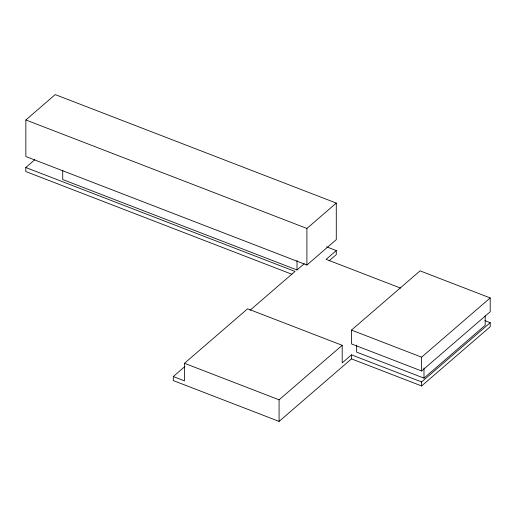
<?xml version="1.0" encoding="UTF-8"?>
<svg xmlns="http://www.w3.org/2000/svg" width="516" height="516" viewBox="0 0 516 516"><rect width="100%" height="100%" fill="white"/><g stroke="black" fill="none" stroke-linecap="round" stroke-linejoin="round"><path stroke-width="0.77" d="M25.852 119.964L55.225 94.596L336.284 203.085L336.284 239.65L306.904 265.018L25.852 156.529L25.852 119.964L306.904 228.459L336.284 203.085M292.004 274.299L25.8 171.544L25.8 167.513L34.843 159.702M351.48 354.853L351.48 358.884L279.079 421.404L173.292 380.569L173.292 376.538L184.476 380.853L184.476 363.29L247.59 308.794L342.192 345.314L342.192 362.877L351.48 354.853L421.604 381.924L490.2 322.694L484.976 320.675M173.292 376.538L184.857 366.553M249.976 310.322L295.017 271.435L25.8 167.513M62.726 170.164L62.726 179.542L297.016 269.978L304.285 263.702M326.518 246.822L336.284 250.595L326.131 259.361L400.532 288.083M329.118 260.812L336.284 254.62L336.284 250.595M351.48 330.092L420.076 270.861L490.2 297.932L490.2 311.754L421.604 370.985L351.48 343.914L351.48 330.092L421.604 357.162L490.2 297.932M279.079 421.404L279.079 399.81L342.192 345.314M356.653 345.101L356.653 352.138L423.984 378.125L485.175 325.286L485.175 315.908M351.48 358.884L421.604 385.955L490.2 326.725L490.2 322.694M184.476 363.29L279.079 399.81M423.984 367.966L423.984 378.125M421.604 357.162L421.604 370.985M421.604 381.924L421.604 385.955M306.904 228.459L306.904 265.018M297.016 260.599L297.016 269.978"/></g></svg>
